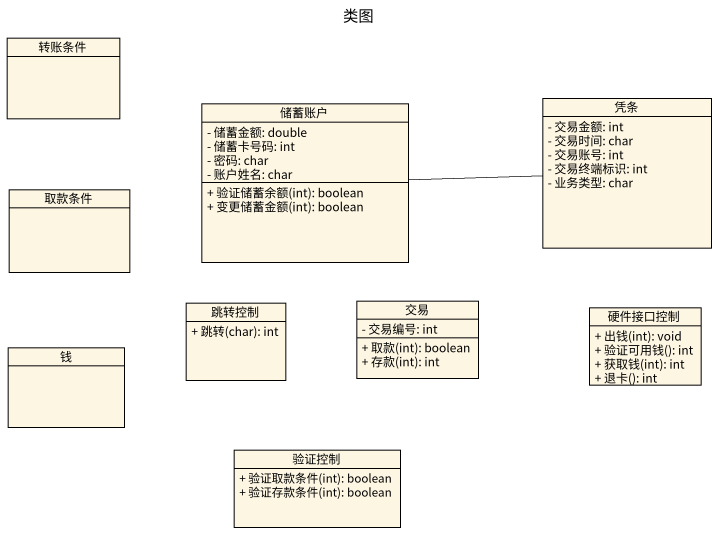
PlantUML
@startuml
title 类图
hide circle
hide empty members
skinparam classAttributeIconSize 0
class 转账条件
class 储蓄账户 {
  - 储蓄金额: double
  - 储蓄卡号码: int
  - 密码: char
  - 账户姓名: char
  + 验证储蓄余额(int): boolean
  + 变更储蓄金额(int): boolean
}
class 凭条 {
  - 交易金额: int
  - 交易时间: char
  - 交易账号: int
  - 交易终端标识: int
  - 业务类型: char
}
class 取款条件
class 跳转控制 {
  + 跳转(char): int
}
class 交易 {
  - 交易编号: int
  + 取款(int): boolean
  + 存款(int): int
}
class 硬件接口控制 {
  + 出钱(int): void
  + 验证可用钱(): int
  + 获取钱(int): int
  + 退卡(): int
}
class 钱
class 验证控制 {
  + 验证取款条件(int): boolean
  + 验证存款条件(int): boolean
}
储蓄账户 -right- 凭条
@enduml
